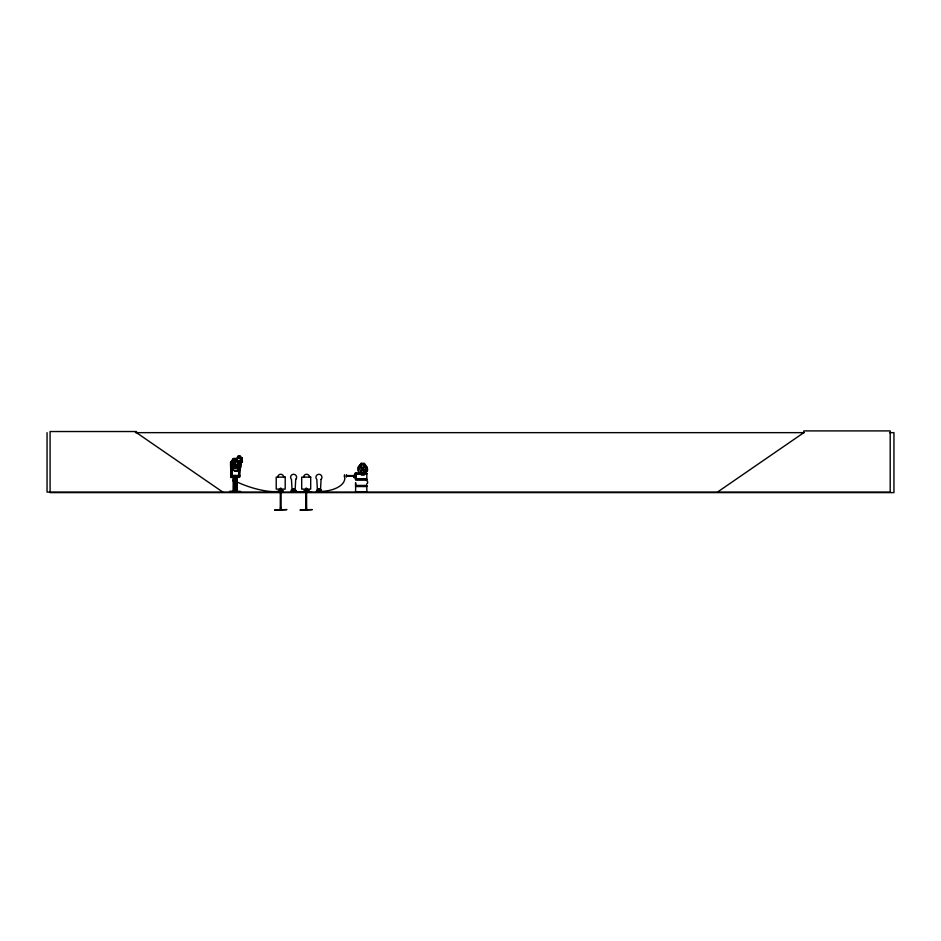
<?xml version="1.0" encoding="UTF-8"?>
<svg xmlns="http://www.w3.org/2000/svg" width="941" height="941" viewBox="0 0 941 941"><rect width="100%" height="100%" fill="white"/><g stroke="black" fill="none" stroke-linecap="round" stroke-linejoin="round"><path stroke-width="1.41" d="M355.616 485.438L355.616 482.686L355.604 485.438L366.825 485.438M355.945 472.853L353.957 477.499L355.945 472.853L355.945 478.969L355.945 472.853L353.957 477.499L356.404 477.499M233.239 463.925L232.262 464.019L233.121 463.854M240.284 463.866L241.014 464.125L238.461 460.667L235.497 460.667L232.215 464.125M231.545 462.243L231.745 477.087L231.615 474.946L230.757 474.958L230.698 477.087L239.52 477.04L239.308 468.994M238.591 462.313L239.343 462.302L236.403 458.514L233.439 458.526L230.545 462.349L230.592 466.16L233.521 469.935M229.628 491.39L240.59 491.52L229.639 491.52M293.698 488.932L293.51 489.649L293.698 488.932M306.507 489.261L306.507 489.026M318.799 489.249L319.317 489.391M232.262 464.019L230.91 477.416L232.321 464.16M233.086 464.078L231.604 477.428L232.992 464.113M238.885 475.264C237.755 481.58 239.673 470.547 239.508 477.369M240.026 464.089L238.767 477.358M239.273 477.158L239.59 475.287M239.379 477.381L240.825 463.972M240.99 464.078L240.614 467.536L237.308 470.947L234.333 470.912L231.804 467.501L232.192 464.089M230.98 476.616L232.333 476.405L232.827 477.499L230.98 476.616L232.333 476.405M231.498 477.475L231.016 476.381M232.827 477.499L231.498 477.205M280.453 489.285L281.1 489.285L280.5 489.12M233.544 462.36L234.462 459.114L235.415 459.114L236.073 461.266M241.461 459.573L240.473 459.62L240.143 460.69L242.39 462.113L241.119 460.631L241.461 459.573A7.175 2.058 86.8 0 0 238.696 457.855L237.52 458.467L237.485 456.879A8.375 2.4 86.8 0 1 240.461 458.067L241.684 458.82L242.013 457.761L241.037 457.82L240.708 458.879M238.496 458.408L238.473 456.82A8.375 2.4 86.8 0 1 241.437 458.008L241.684 458.82M319.175 489.461L319.187 489.12M293.357 489.296L293.827 489.12M237.52 458.467L237.72 457.914A7.175 2.058 86.8 0 1 240.473 459.62M237.344 461.102L236.379 458.608L233.486 458.632L232.098 462.372L232.109 465.23M234.791 480.816C235.932 477.769 230.733 480.31 233.78 481.31M238.532 475.523L230.933 475.334L231.709 475.287M238.508 477.205L238.461 474.911L239.508 474.911M233.509 458.632L230.639 462.384L230.71 477.087M234.403 470.865L237.273 470.865L240.531 467.501M282.841 491.708L282.618 490.155L283.276 492.108L277.889 492.072L279.712 492.084M278.23 491.708L279.395 492.108M281.606 492.096L282.723 491.708M281.877 492.096L282.982 491.708M292.31 492.084L290.745 492.072L291.216 491.402M294.709 491.708L296.215 492.061L295.827 490.155L295.709 491.708M294.474 492.096L295.85 491.708M304.202 491.402L303.849 492.096M304.119 492.096L304.719 492.096M304.684 492.108L305.296 492.084M304.99 492.096L305.519 492.108M307.472 492.096L308.672 491.402M308.213 492.084L309.095 492.084M321.457 492.084L316.211 492.096M316.482 492.096L317.623 492.108M317.352 492.096L317.882 492.108M321.21 490.155L321.046 491.708L319.717 492.072L321.21 491.708M717.442 492.108L803.826 432.648L803.826 430.907L890.198 430.907L890.198 492.108L47.05 492.108L47.05 432.648M307.683 492.108L308.342 492.096M231.462 462.337L230.78 462.349M240.143 464.078L240.884 464.113L238.402 460.761L239.449 464.113L239.155 466.665L237.026 468.7L235.109 468.7L233.427 466.677L235.497 460.667L238.485 460.714M237.261 457.526L238.238 457.467M240.143 460.69L241.119 460.631M239.59 475.464L238.814 475.452M231.921 476.017L238.649 475.84M239.449 477.334L230.992 477.405M135.363 432.648L804.273 432.648M889.539 432.648L893.95 432.648L893.95 492.614L50.085 492.614L50.085 431.531L136.469 431.531L136.469 432.648L222.841 492.108M355.592 473.299L364.026 473.299M365.167 473.276L366.837 473.299M355.616 473.841L366.814 473.841M361.262 474.664L364.214 474.664M346.464 475.593L353.957 475.593M355.263 475.993L356.263 475.993M346.464 476.099L353.957 476.099M353.957 476.875L356.016 476.875M233.227 477.099L234.344 477.099L234.203 492.096L234.109 477.099M355.522 479.204L366.896 479.204M355.522 479.545L366.896 479.545M355.604 479.934L366.825 479.934M355.522 485.827L366.896 485.827M355.522 486.168L366.896 486.168M291.334 490.155L291.71 491.402L295.709 491.402M279.23 490.955L282.229 490.955M305.084 490.955L308.083 490.955M282.841 491.402L278.23 491.402A32.488 9.104 17.9 0 1 235.062 480.992M308.707 491.402L304.672 491.402L304.331 490.155L304.202 491.708M316.576 491.402L316.717 490.155L317.07 491.402L321.069 491.402M355.616 491.72L366.814 491.72M280.277 508.093L281.147 508.093M305.754 508.093L306.625 508.093M356.263 476.534L353.957 476.534L353.957 475.158L356.18 475.158L355.322 472.853L355.322 478.969L366.825 478.828L366.825 473.511M355.545 492.084L366.837 491.872L366.814 486.556L355.604 486.556L355.604 491.861M291.969 491.708L292.592 492.061L291.098 491.708L311.706 492.108M230.686 466.124L233.568 469.841M364.214 463.454L365.673 467.195L365.673 470.041L363.732 472.311L361.767 472.311L359.78 470.041L359.78 467.195L361.262 463.454L358.309 467.195L358.309 470.923M242.013 457.761L242.39 462.113M241.037 457.82L241.402 462.172M239.237 474.911L239.249 477.04M238.732 474.911L238.743 477.04L238.579 467.665M231.451 474.946L231.474 477.087M230.945 474.958L230.968 477.087M346.464 474.723L346.464 476.969M344.465 474.723L344.465 476.969M321.187 490.155L321.069 491.708M320.834 490.155L320.834 491.402M319.658 491.402L319.646 488.779L318.281 488.779L318.281 491.402M308.707 491.708L308.848 490.155L308.472 491.402M307.284 488.779L307.284 491.402M306.566 488.179L306.625 509.599M305.813 488.179L305.754 509.599M294.298 491.402L294.298 488.779L292.922 488.779L292.922 491.402M291.357 490.155L291.334 491.708M281.43 488.779L281.43 491.402M281.088 488.179L281.088 509.599M280.336 488.179L280.277 509.599M280.053 488.779L280.053 491.402M278.818 491.402L278.842 490.155L278.265 491.402M237.05 492.108L236.956 477.122L235.932 477.122L235.932 492.108M236.909 477.122L236.885 492.108M236.697 477.122L236.685 492.108M236.309 492.108L236.167 477.122L236.097 492.108M233.968 477.099L233.991 492.096M233.568 477.099L233.591 492.096M233.368 477.099L233.227 492.096M344.465 476.122A25.101 13.174 0 0 1 320.952 491.402M356.145 477.51A1.753 1.753 0 0 1 356.121 474.476M366.414 480.428A2 2 0 0 1 366.52 484.121M366.508 467.842A2 2 0 0 1 365.39 471.641M303.578 477.275A2.999 2.999 0 0 1 306.578 474.276A2.999 2.999 0 0 1 309.577 477.275M277.724 477.275A2.999 2.999 0 0 1 280.724 474.276A2.999 2.999 0 0 1 283.723 477.275M295.709 479.392L295.086 490.955L292.098 490.955L291.475 479.392A2.999 2.999 0 0 1 291.475 475.158A2.999 2.999 0 0 1 295.709 475.158A2.999 2.999 0 0 1 295.709 479.392M321.069 479.392L320.446 490.955L317.446 490.955L316.823 479.392A2.999 2.999 0 0 1 316.835 475.158A2.999 2.999 0 0 1 321.069 475.158A2.999 2.999 0 0 1 321.069 479.392M235.168 464.113L234.991 465.619L236.732 466.936L237.85 465.607L237.379 461.196L236.426 461.196L235.168 464.113M360.521 465.913L362.097 468.794L360.45 471.747L362.603 469.324C363.414 473.299 366.649 471.829 363.132 468.771L364.696 465.913L362.638 468.206L360.521 465.913M233.368 480.757C234.297 484.756 236.85 478.004 233.368 480.757M362.238 463.948L361.273 468.865L362.238 470.335L363.214 470.335L364.214 467.195L363.214 463.948L362.238 463.948M234.58 463.031L235.826 465.607L233.921 468.265L236.262 466.077C236.661 469.641 239.931 468.359 236.838 465.583L238.649 463.031L236.414 465.077L234.58 463.031M361.215 463.36L358.215 467.159L358.215 470.959L361.215 474.77L364.261 474.77L367.261 470.959L367.261 467.159L364.261 463.36L361.215 463.36M364.026 473.488L355.592 473.499L364.026 473.511M366.837 473.488L365.19 473.499L366.837 473.511M285.205 477.122L276.219 477.122L276.219 489.108L285.205 489.108L285.205 477.122M310.695 477.122L301.696 477.122L301.696 489.108L310.695 489.108L310.695 477.122M286.711 509.599L274.713 510.093L286.711 509.599M312.189 509.599L300.203 510.093L312.189 509.599"/></g></svg>
